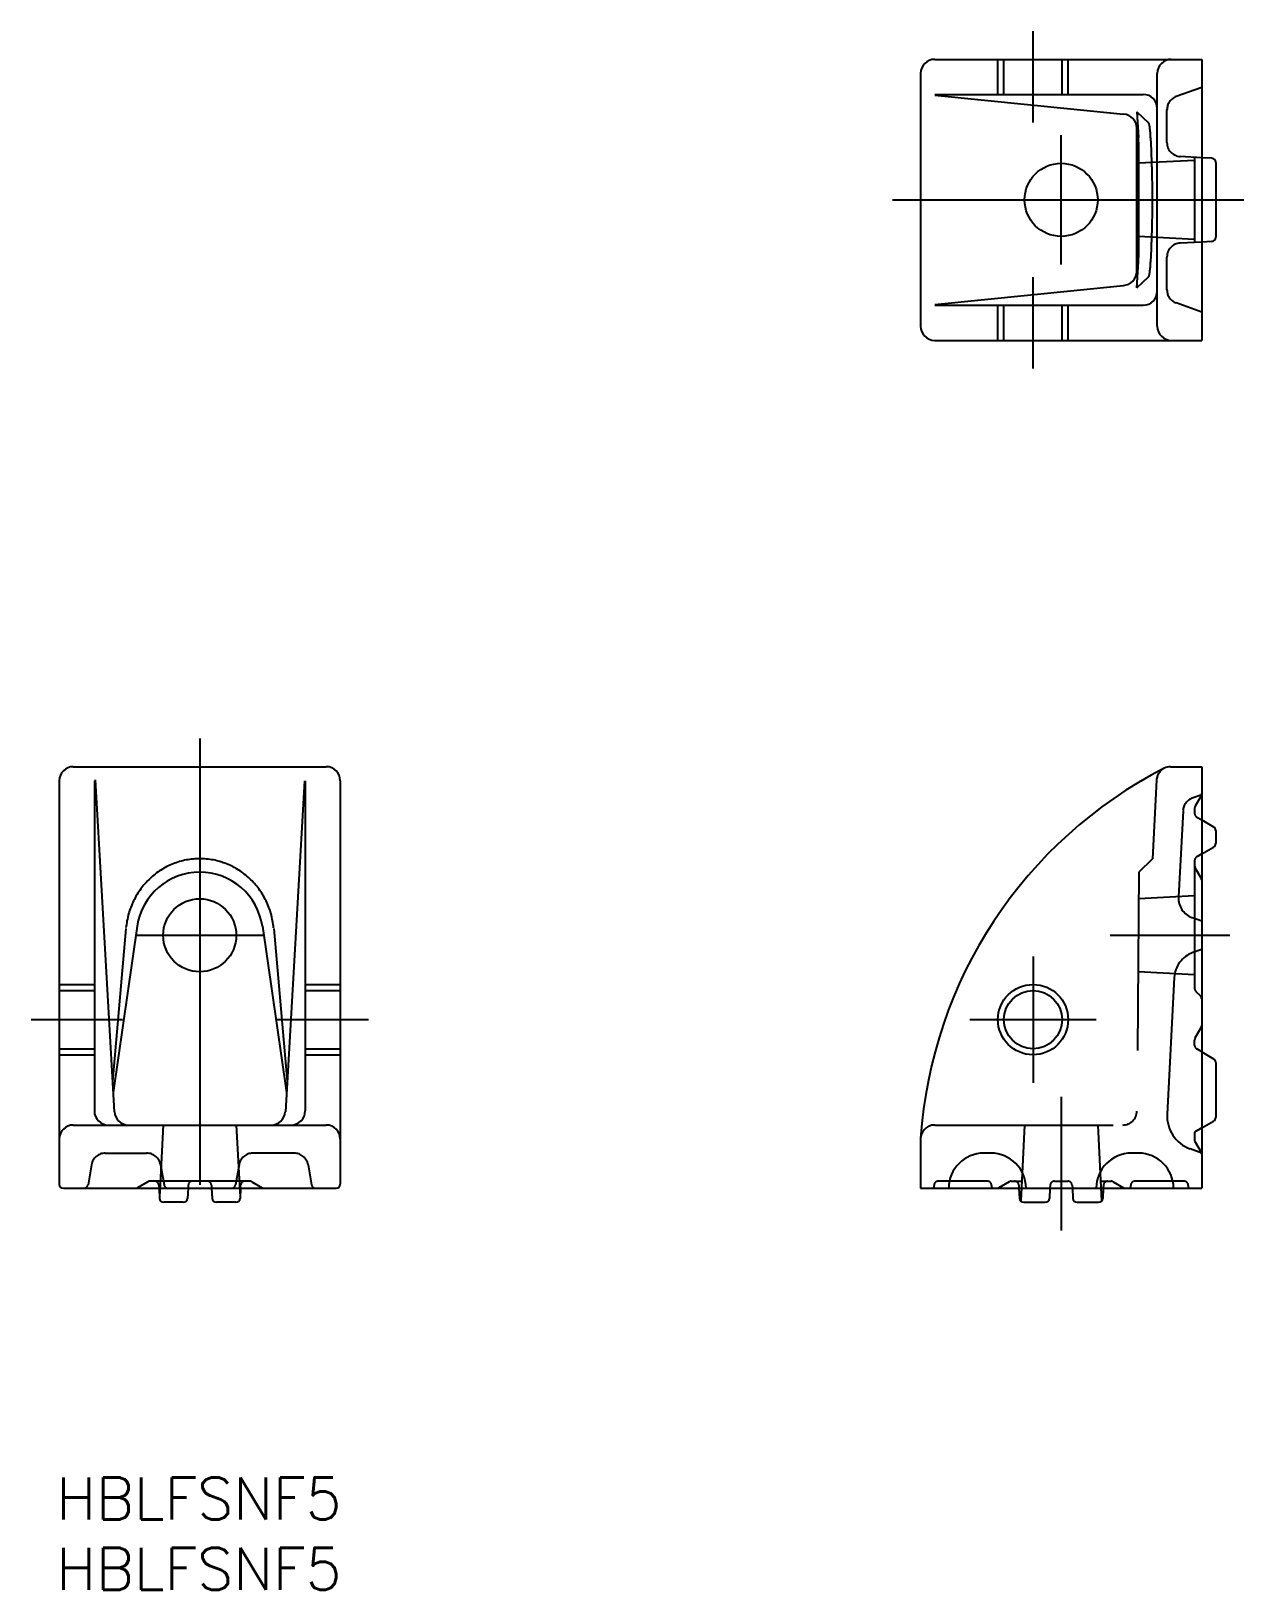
# Model space of a CAD drawing. Extents: x -83 to 3, y -29 to 82.
import ezdxf

# ---------------------------------------------------------------- set-up
doc = ezdxf.new("R2010")
doc.units = 0
doc.linetypes.add('CENTER', pattern=[50.8, 31.75, -6.35, 6.35, -6.35])
doc.linetypes.add('DASHED', pattern=[19.05, 12.7, -6.35])
doc.layers.get('0').update_dxf_attribs({"linetype": 'CONTINUOUS'})
doc.layers.add('CENTER', color=1, linetype='CONTINUOUS')
doc.styles.get("Standard").update_dxf_attribs({"font": 'txt.shx', "height": 3, "bigfont": 'bigfont.shx'})

# ---------------------------------------------------------------- blocks, each defined once
blk = doc.blocks.new('*U2')
at = {"color": 7, "linetype": 'CONTINUOUS'}
blk.add_text('HBLFSNF5', height=3, dxfattribs=at).set_placement((-81.51, -23.58))
blk = doc.blocks.new('*U3')
at = {"color": 7, "linetype": 'CONTINUOUS'}
blk.add_text('HBLFSNF5', height=3, dxfattribs=at).set_placement((-81.51, -28.58))

msp = doc.modelspace()

# ---------------------------------------------------------------- linework, layer by layer
at = {"color": 7, "linetype": 'CONTINUOUS'}
for p, q in [((-19, 80.34), (0, 80.34)), ((0, 80.34), (0, 60.34)), ((-20, 79.34), (-20, 61.34)), ((-3.16, 61.34), (-3.16, 79.34)), ((-19, 77.84), (-4.16, 77.84)), ((-19, 77.79), (-5.56, 76.44)), ((-4.62, 76.6), (-4.49, 74.77)), ((-4.62, 76.6), (-3.78, 75.82)), ((-4.62, 65.25), (-4.62, 75.44)), ((0.72, 73.31), (0, 73.34)), ((1, 73.01), (1, 67.68)), ((0.72, 67.38), (0, 67.34)), ((-4.62, 64.09), (-4.49, 65.92)), ((-4.62, 64.09), (-3.78, 64.86)), ((-19, 62.9), (-5.56, 64.25)), ((-19, 62.84), (-4.16, 62.84)), ((-19, 60.34), (0, 60.34)), ((-80.3, 30), (-62.3, 30)), ((-2.21, 30), (0, 30)), ((0, 30), (0, 0)), ((-81.3, 29), (-81.3, 0.3)), ((-78.8, 29), (-78.8, 5.5)), ((-78.74, 29.06), (-77.38, 5.44)), ((-63.85, 29), (-65.21, 5.44)), ((-63.8, 29), (-63.8, 5.5)), ((-61.3, 29), (-61.3, 0.3)), ((0, 26.21), (0.85, 25.72)), ((1, 25.46), (1, 24.54)), ((0, 23.79), (0.85, 24.28)), ((-76.55, 18.49), (-77.51, 7.59)), ((-75.75, 18.64), (-77.46, 6.82)), ((-66.84, 18.64), (-65.13, 6.82)), ((-66.04, 18.49), (-65.09, 7.59)), ((0, 9.71), (0.85, 9.22)), ((1, 8.96), (1, 5.04)), ((-80.3, 4.5), (-62.3, 4.5)), ((0, 4.29), (0.85, 4.78)), ((-20, 3.5), (-20, 0)), ((-20, 3.5), (-20, 0)), ((-81, 0), (-61.6, 0)), ((-74.2, 0), (-74.16, -0.72)), ((-68.4, 0), (-68.43, -0.72)), ((-20, 0), (0, 0)), ((-13, 0), (-12.96, -0.72)), ((-10.8, 0), (-10.83, -0.72)), ((-9.2, 0), (-9.17, -0.72)), ((-7, 0), (-7.04, -0.72)), ((-72.47, -1), (-73.86, -1)), ((-72.13, 0), (-72.17, -0.72)), ((-70.46, 0), (-70.42, -0.72)), ((-68.73, -1), (-70.12, -1)), ((-12.66, -1), (-11.13, -1)), ((-8.87, -1), (-7.34, -1))]:
    msp.add_line(p, q, dxfattribs=at)
at = {"color": 3, "linetype": 'DASHED'}
for p, q in [((-14.5, 77.84), (-14.5, 80.34)), ((-14.07, 77.84), (-14.07, 80.34)), ((-9.93, 77.84), (-9.93, 80.34)), ((-9.5, 77.84), (-9.5, 80.34)), ((0, 78.34), (-1.81, 77.69)), ((-2.47, 74.42), (-2.47, 76.75)), ((0, 73.34), (-1.52, 73.42)), ((-0.5, 73.37), (-0.5, 67.32)), ((-0.5, 73.15), (-4.5, 72.94)), ((-0.5, 67.53), (-4.5, 67.74)), ((0, 67.34), (-1.52, 67.26)), ((-2.47, 63.94), (-2.47, 66.27)), ((-14.5, 60.34), (-14.5, 62.84)), ((-14.07, 60.34), (-14.07, 62.84)), ((-9.93, 60.34), (-9.93, 62.84)), ((-9.5, 60.34), (-9.5, 62.84)), ((0, 62.34), (-1.81, 63)), ((-3.21, 29.05), (-3.51, 23.45)), ((0, 28), (-0.67, 27.76)), ((-0.04, 27.93), (-0.46, 27.2)), ((-1.32, 26.87), (-1.65, 20.73)), ((-0.5, 27.05), (-0.5, 26.67)), ((-0.35, 26.41), (0, 26.21)), ((-3.51, 23.45), (-4.46, 22.5)), ((-0.5, 23.33), (-0.5, 14.22)), ((0, 23.79), (-0.35, 23.59)), ((-4.46, 22.5), (-4.61, 5.49)), ((-0.5, 22.87), (-0.5, 22.87)), ((-0.04, 22.07), (-0.46, 22.8)), ((-0.5, 20.81), (-4.48, 20.6)), ((0, 19), (-0.66, 19.24)), ((0, 17), (-0.63, 16.77)), ((-81.3, 14.5), (-78.8, 14.5)), ((-63.8, 14.5), (-61.3, 14.5)), ((-0.5, 15.19), (-4.52, 15.4)), ((-1.95, 14.99), (-2.46, 5.28)), ((-81.3, 14.07), (-78.8, 14.07)), ((-63.8, 14.07), (-61.3, 14.07)), ((-0.41, 14.01), (-0.09, 13.69)), ((-0.46, 10.7), (-0.04, 11.43)), ((-0.5, 10.17), (-0.5, 10.55)), ((-81.3, 9.93), (-78.8, 9.93)), ((-81.3, 9.5), (-78.8, 9.5)), ((-63.8, 9.93), (-61.3, 9.93)), ((-63.8, 9.5), (-61.3, 9.5)), ((0, 9.71), (-0.35, 9.91)), ((-73.9, 4.5), (-74.16, -0.61)), ((-68.7, 4.5), (-68.43, -0.61)), ((-19, 4.5), (-5.61, 4.5)), ((-12.6, 4.5), (-12.88, -0.9)), ((-7.4, 4.5), (-7.12, -0.9)), ((0, 4.29), (-0.5, 4)), ((-0.5, 4), (-0.5, 3.37)), ((-0.5, 3.37), (-0.04, 2.57)), ((-78.02, 2.5), (-75.08, 2.5)), ((-64.58, 2.5), (-67.52, 2.5)), ((-15, 2.5), (-15.5, 2.5)), ((-4.5, 2.5), (-5, 2.5)), ((0, 2.5), (-0.82, 2.8)), ((-79, 1.67), (-79.25, 0.25)), ((-74.09, 1.67), (-73.84, 0.25)), ((-68.5, 1.67), (-68.75, 0.25)), ((-63.59, 1.67), (-63.34, 0.25)), ((-75, 0.46), (-75.73, 0.04)), ((-67.74, 0.5), (-74.85, 0.5)), ((-74.21, 0.22), (-74.2, 0)), ((-72.12, 0.22), (-72.13, 0)), ((-70.47, 0.22), (-70.46, 0)), ((-68.4, 0), (-68.39, 0.22)), ((-67.59, 0.46), (-66.87, 0.04)), ((-19.04, 0.25), (-19.09, 0)), ((-15.25, 0.5), (-18.75, 0.5)), ((-14.91, 0), (-14.96, 0.25)), ((-13.7, 0.46), (-14.43, 0.04)), ((-13.55, 0.5), (-12.81, 0.5)), ((-13.01, 0.22), (-13, 0)), ((-12.5, 0), (-10.8, 0)), ((-10.78, 0.22), (-10.8, 0)), ((-10.48, 0.5), (-9.52, 0.5)), ((-9.22, 0.22), (-9.2, 0)), ((-9.2, 0), (-7.5, 0)), ((-7.19, 0.5), (-6.45, 0.5)), ((-6.99, 0.22), (-7, 0)), ((-6.3, 0.46), (-5.57, 0.04)), ((-5.04, 0.25), (-5.09, 0)), ((-1.25, 0.5), (-4.75, 0.5)), ((-0.91, 0), (-0.96, 0.25))]:
    msp.add_line(p, q, dxfattribs=at)
at = {"color": 7, "linetype": 'CONTINUOUS'}
for points in [[(-3.78, 64.87, 0), (-3.77, 64.88, 0), (-3.76, 64.89, 0), (-3.76, 64.9, 0), (-3.75, 64.92, 0), (-3.74, 64.94, 0), (-3.74, 64.96, 0), (-3.73, 64.99, 0), (-3.72, 65.02, 0), (-3.72, 65.05, 0), (-3.71, 65.09, 0), (-3.7, 65.13, 0), (-3.7, 65.17, 0), (-3.69, 65.21, 0), (-3.69, 65.26, 0), (-3.68, 65.31, 0), (-3.67, 65.36, 0), (-3.67, 65.42, 0), (-3.66, 65.48, 0), (-3.65, 65.54, 0), (-3.65, 65.6, 0), (-3.64, 65.67, 0), (-3.64, 65.74, 0), (-3.63, 65.81, 0), (-3.63, 65.89, 0), (-3.62, 65.96, 0), (-3.62, 66.04, 0), (-3.61, 66.13, 0), (-3.6, 66.21, 0), (-3.6, 66.3, 0), (-3.59, 66.39, 0), (-3.59, 66.48, 0), (-3.59, 66.57, 0), (-3.58, 66.67, 0), (-3.58, 66.76, 0), (-3.57, 66.86, 0), (-3.57, 66.96, 0), (-3.56, 67.07, 0), (-3.56, 67.17, 0), (-3.56, 67.28, 0), (-3.55, 67.39, 0), (-3.55, 67.5, 0), (-3.54, 67.61, 0), (-3.54, 67.72, 0), (-3.54, 67.84, 0), (-3.54, 67.96, 0), (-3.53, 68.07, 0), (-3.53, 68.19, 0), (-3.53, 68.31, 0), (-3.52, 68.43, 0), (-3.52, 68.56, 0), (-3.52, 68.68, 0), (-3.52, 68.8, 0), (-3.52, 68.93, 0), (-3.51, 69.06, 0), (-3.51, 69.18, 0), (-3.51, 69.31, 0), (-3.51, 69.44, 0), (-3.51, 69.57, 0), (-3.51, 69.69, 0), (-3.51, 69.82, 0), (-3.51, 69.95, 0), (-3.51, 70.08, 0), (-3.51, 70.21, 0), (-3.51, 70.34, 0), (-3.51, 70.47, 0), (-3.51, 70.6, 0), (-3.51, 70.73, 0), (-3.51, 70.86, 0), (-3.51, 70.99, 0), (-3.51, 71.12, 0), (-3.51, 71.25, 0), (-3.51, 71.38, 0), (-3.51, 71.51, 0), (-3.51, 71.63, 0), (-3.52, 71.76, 0), (-3.52, 71.88, 0), (-3.52, 72.01, 0), (-3.52, 72.13, 0), (-3.52, 72.25, 0), (-3.53, 72.37, 0), (-3.53, 72.5, 0), (-3.53, 72.61, 0), (-3.54, 72.73, 0), (-3.54, 72.85, 0), (-3.54, 72.96, 0), (-3.54, 73.08, 0), (-3.55, 73.19, 0), (-3.55, 73.3, 0), (-3.56, 73.41, 0), (-3.56, 73.51, 0), (-3.56, 73.62, 0), (-3.57, 73.72, 0), (-3.57, 73.82, 0), (-3.58, 73.92, 0), (-3.58, 74.02, 0), (-3.59, 74.12, 0), (-3.59, 74.21, 0), (-3.59, 74.3, 0), (-3.6, 74.39, 0), (-3.6, 74.48, 0), (-3.61, 74.56, 0), (-3.62, 74.64, 0), (-3.62, 74.72, 0), (-3.63, 74.8, 0), (-3.63, 74.88, 0), (-3.64, 74.95, 0), (-3.64, 75.02, 0), (-3.65, 75.08, 0), (-3.65, 75.15, 0), (-3.66, 75.21, 0), (-3.67, 75.27, 0), (-3.67, 75.32, 0), (-3.68, 75.38, 0), (-3.69, 75.43, 0), (-3.69, 75.47, 0), (-3.7, 75.52, 0), (-3.7, 75.56, 0), (-3.71, 75.6, 0), (-3.72, 75.64, 0), (-3.72, 75.67, 0), (-3.73, 75.7, 0), (-3.74, 75.73, 0), (-3.74, 75.75, 0), (-3.75, 75.77, 0), (-3.76, 75.79, 0), (-3.76, 75.8, 0), (-3.77, 75.81, 0), (-3.78, 75.82, 0)], [(-4.49, 65.93, 0), (-4.49, 65.94, 0), (-4.49, 65.96, 0), (-4.49, 65.98, 0), (-4.49, 66, 0), (-4.49, 66.02, 0), (-4.49, 66.05, 0), (-4.49, 66.08, 0), (-4.49, 66.11, 0), (-4.49, 66.14, 0), (-4.49, 66.18, 0), (-4.49, 66.21, 0), (-4.48, 66.25, 0), (-4.48, 66.29, 0), (-4.48, 66.33, 0), (-4.48, 66.38, 0), (-4.48, 66.43, 0), (-4.48, 66.47, 0), (-4.48, 66.53, 0), (-4.48, 66.58, 0), (-4.48, 66.63, 0), (-4.48, 66.69, 0), (-4.48, 66.75, 0), (-4.48, 66.81, 0), (-4.48, 66.87, 0), (-4.47, 66.93, 0), (-4.47, 67, 0), (-4.47, 67.06, 0), (-4.47, 67.13, 0), (-4.47, 67.2, 0), (-4.47, 67.27, 0), (-4.47, 67.35, 0), (-4.47, 67.42, 0), (-4.47, 67.5, 0), (-4.47, 67.57, 0), (-4.47, 67.65, 0), (-4.47, 67.73, 0), (-4.47, 67.82, 0), (-4.47, 67.9, 0), (-4.47, 67.98, 0), (-4.47, 68.07, 0), (-4.47, 68.15, 0), (-4.47, 68.24, 0), (-4.46, 68.33, 0), (-4.46, 68.42, 0), (-4.46, 68.51, 0), (-4.46, 68.6, 0), (-4.46, 68.69, 0), (-4.46, 68.79, 0), (-4.46, 68.88, 0), (-4.46, 68.97, 0), (-4.46, 69.07, 0), (-4.46, 69.17, 0), (-4.46, 69.26, 0), (-4.46, 69.36, 0), (-4.46, 69.46, 0), (-4.46, 69.55, 0), (-4.46, 69.65, 0), (-4.46, 69.75, 0), (-4.46, 69.85, 0), (-4.46, 69.95, 0), (-4.46, 70.05, 0), (-4.46, 70.15, 0), (-4.46, 70.25, 0), (-4.46, 70.35, 0), (-4.46, 70.45, 0), (-4.46, 70.55, 0), (-4.46, 70.65, 0), (-4.46, 70.75, 0), (-4.46, 70.84, 0), (-4.46, 70.94, 0), (-4.46, 71.04, 0), (-4.46, 71.14, 0), (-4.46, 71.24, 0), (-4.46, 71.34, 0), (-4.46, 71.43, 0), (-4.46, 71.53, 0), (-4.46, 71.63, 0), (-4.46, 71.72, 0), (-4.46, 71.81, 0), (-4.46, 71.91, 0), (-4.46, 72, 0), (-4.46, 72.09, 0), (-4.46, 72.18, 0), (-4.46, 72.28, 0), (-4.46, 72.36, 0), (-4.47, 72.45, 0), (-4.47, 72.54, 0), (-4.47, 72.63, 0), (-4.47, 72.71, 0), (-4.47, 72.8, 0), (-4.47, 72.88, 0), (-4.47, 72.96, 0), (-4.47, 73.04, 0), (-4.47, 73.12, 0), (-4.47, 73.2, 0), (-4.47, 73.27, 0), (-4.47, 73.35, 0), (-4.47, 73.42, 0), (-4.47, 73.49, 0), (-4.47, 73.56, 0), (-4.47, 73.63, 0), (-4.47, 73.7, 0), (-4.47, 73.76, 0), (-4.48, 73.82, 0), (-4.48, 73.89, 0), (-4.48, 73.95, 0), (-4.48, 74, 0), (-4.48, 74.06, 0), (-4.48, 74.11, 0), (-4.48, 74.17, 0), (-4.48, 74.22, 0), (-4.48, 74.27, 0), (-4.48, 74.31, 0), (-4.48, 74.36, 0), (-4.48, 74.4, 0), (-4.48, 74.44, 0), (-4.49, 74.48, 0), (-4.49, 74.52, 0), (-4.49, 74.55, 0), (-4.49, 74.58, 0), (-4.49, 74.61, 0), (-4.49, 74.64, 0), (-4.49, 74.67, 0), (-4.49, 74.69, 0), (-4.49, 74.71, 0), (-4.49, 74.73, 0), (-4.49, 74.75, 0), (-4.49, 74.76, 0)], [(-4.5, 72.94, 0), (-4.5, 72.94, 0), (-4.5, 72.93, 0), (-4.5, 72.92, 0), (-4.5, 72.89, 0), (-4.51, 72.87, 0), (-4.51, 72.83, 0), (-4.51, 72.79, 0), (-4.51, 72.75, 0), (-4.51, 72.69, 0), (-4.51, 72.64, 0), (-4.51, 72.57, 0), (-4.51, 72.51, 0), (-4.51, 72.43, 0), (-4.51, 72.35, 0), (-4.52, 72.27, 0), (-4.52, 72.18, 0), (-4.52, 72.09, 0), (-4.52, 71.99, 0), (-4.52, 71.89, 0), (-4.52, 71.79, 0), (-4.52, 71.68, 0), (-4.52, 71.57, 0), (-4.52, 71.46, 0), (-4.52, 71.34, 0), (-4.52, 71.22, 0), (-4.52, 71.1, 0), (-4.52, 70.98, 0), (-4.52, 70.85, 0), (-4.52, 70.73, 0), (-4.52, 70.6, 0), (-4.52, 70.47, 0), (-4.52, 70.34, 0), (-4.52, 70.22, 0), (-4.52, 70.09, 0), (-4.52, 69.96, 0), (-4.52, 69.84, 0), (-4.52, 69.71, 0), (-4.52, 69.59, 0), (-4.52, 69.47, 0), (-4.52, 69.35, 0), (-4.52, 69.23, 0), (-4.52, 69.12, 0), (-4.52, 69.01, 0), (-4.52, 68.9, 0), (-4.52, 68.8, 0), (-4.52, 68.7, 0), (-4.52, 68.6, 0), (-4.52, 68.51, 0), (-4.52, 68.42, 0), (-4.51, 68.33, 0), (-4.51, 68.26, 0), (-4.51, 68.18, 0), (-4.51, 68.11, 0), (-4.51, 68.05, 0), (-4.51, 67.99, 0), (-4.51, 67.94, 0), (-4.51, 67.9, 0), (-4.51, 67.86, 0), (-4.51, 67.82, 0), (-4.5, 67.79, 0), (-4.5, 67.77, 0), (-4.5, 67.76, 0), (-4.5, 67.75, 0), (-4.5, 67.74, 0), (-4.5, 67.75, 0), (-4.5, 67.76, 0), (-4.5, 67.77, 0), (-4.5, 67.79, 0), (-4.49, 67.82, 0), (-4.49, 67.86, 0), (-4.49, 67.9, 0), (-4.49, 67.94, 0), (-4.49, 67.99, 0), (-4.49, 68.05, 0), (-4.49, 68.11, 0), (-4.49, 68.18, 0), (-4.49, 68.26, 0), (-4.49, 68.33, 0), (-4.48, 68.42, 0), (-4.48, 68.51, 0), (-4.48, 68.6, 0), (-4.48, 68.7, 0), (-4.48, 68.8, 0), (-4.48, 68.9, 0), (-4.48, 69.01, 0), (-4.48, 69.12, 0), (-4.48, 69.23, 0), (-4.48, 69.35, 0), (-4.48, 69.47, 0), (-4.48, 69.59, 0), (-4.48, 69.71, 0), (-4.48, 69.84, 0), (-4.48, 69.96, 0), (-4.48, 70.09, 0), (-4.48, 70.22, 0), (-4.48, 70.34, 0), (-4.48, 70.47, 0), (-4.48, 70.6, 0), (-4.48, 70.73, 0), (-4.48, 70.85, 0), (-4.48, 70.98, 0), (-4.48, 71.1, 0), (-4.48, 71.22, 0), (-4.48, 71.34, 0), (-4.48, 71.46, 0), (-4.48, 71.57, 0), (-4.48, 71.68, 0), (-4.48, 71.79, 0), (-4.48, 71.89, 0), (-4.48, 71.99, 0), (-4.48, 72.09, 0), (-4.48, 72.18, 0), (-4.48, 72.27, 0), (-4.49, 72.35, 0), (-4.49, 72.43, 0), (-4.49, 72.51, 0), (-4.49, 72.57, 0), (-4.49, 72.64, 0), (-4.49, 72.69, 0), (-4.49, 72.75, 0), (-4.49, 72.79, 0), (-4.49, 72.83, 0), (-4.49, 72.87, 0), (-4.5, 72.89, 0), (-4.5, 72.92, 0), (-4.5, 72.93, 0), (-4.5, 72.94, 0), (-4.5, 72.94, 0)], [(-66.05, 18.54, 0), (-66.06, 18.66, 0), (-66.08, 18.78, 0), (-66.09, 18.91, 0), (-66.12, 19.03, 0), (-66.14, 19.16, 0), (-66.17, 19.28, 0), (-66.2, 19.4, 0), (-66.23, 19.52, 0), (-66.26, 19.64, 0), (-66.3, 19.76, 0), (-66.34, 19.88, 0), (-66.39, 19.99, 0), (-66.43, 20.11, 0), (-66.48, 20.23, 0), (-66.53, 20.34, 0), (-66.58, 20.45, 0), (-66.64, 20.56, 0), (-66.7, 20.67, 0), (-66.76, 20.78, 0), (-66.82, 20.89, 0), (-66.89, 21, 0), (-66.96, 21.1, 0), (-67.03, 21.2, 0), (-67.1, 21.3, 0), (-67.17, 21.4, 0), (-67.25, 21.5, 0), (-67.33, 21.59, 0), (-67.41, 21.69, 0), (-67.49, 21.78, 0), (-67.58, 21.87, 0), (-67.66, 21.96, 0), (-67.75, 22.04, 0), (-67.84, 22.12, 0), (-67.94, 22.21, 0), (-68.03, 22.28, 0), (-68.13, 22.36, 0), (-68.23, 22.44, 0), (-68.33, 22.51, 0), (-68.43, 22.58, 0), (-68.53, 22.64, 0), (-68.63, 22.71, 0), (-68.74, 22.77, 0), (-68.85, 22.83, 0), (-68.95, 22.89, 0), (-69.06, 22.94, 0), (-69.17, 22.99, 0), (-69.29, 23.04, 0), (-69.4, 23.09, 0), (-69.51, 23.13, 0), (-69.63, 23.17, 0), (-69.74, 23.21, 0), (-69.86, 23.25, 0), (-69.98, 23.28, 0), (-70.09, 23.31, 0), (-70.21, 23.34, 0), (-70.33, 23.36, 0), (-70.45, 23.38, 0), (-70.57, 23.4, 0), (-70.69, 23.42, 0), (-70.81, 23.43, 0), (-70.93, 23.44, 0), (-71.05, 23.45, 0), (-71.18, 23.45, 0), (-71.3, 23.45, 0), (-71.42, 23.45, 0), (-71.54, 23.45, 0), (-71.66, 23.44, 0), (-71.78, 23.43, 0), (-71.9, 23.42, 0), (-72.02, 23.4, 0), (-72.14, 23.38, 0), (-72.26, 23.36, 0), (-72.38, 23.34, 0), (-72.5, 23.31, 0), (-72.62, 23.28, 0), (-72.74, 23.25, 0), (-72.85, 23.21, 0), (-72.97, 23.17, 0), (-73.08, 23.13, 0), (-73.2, 23.09, 0), (-73.31, 23.04, 0), (-73.42, 22.99, 0), (-73.53, 22.94, 0), (-73.64, 22.89, 0), (-73.75, 22.83, 0), (-73.86, 22.77, 0), (-73.96, 22.71, 0), (-74.06, 22.64, 0), (-74.17, 22.58, 0), (-74.27, 22.51, 0), (-74.37, 22.44, 0), (-74.47, 22.36, 0), (-74.56, 22.28, 0), (-74.66, 22.21, 0), (-74.75, 22.12, 0), (-74.84, 22.04, 0), (-74.93, 21.96, 0), (-75.02, 21.87, 0), (-75.1, 21.78, 0), (-75.18, 21.69, 0), (-75.27, 21.59, 0), (-75.34, 21.5, 0), (-75.42, 21.4, 0), (-75.5, 21.3, 0), (-75.57, 21.2, 0), (-75.64, 21.1, 0), (-75.71, 21, 0), (-75.77, 20.89, 0), (-75.84, 20.78, 0), (-75.9, 20.67, 0), (-75.95, 20.56, 0), (-76.01, 20.45, 0), (-76.06, 20.34, 0), (-76.11, 20.23, 0), (-76.16, 20.11, 0), (-76.21, 19.99, 0), (-76.25, 19.88, 0), (-76.29, 19.76, 0), (-76.33, 19.64, 0), (-76.36, 19.52, 0), (-76.4, 19.4, 0), (-76.43, 19.28, 0), (-76.45, 19.16, 0), (-76.48, 19.03, 0), (-76.5, 18.91, 0), (-76.52, 18.78, 0), (-76.54, 18.66, 0), (-76.55, 18.54, 0)]]:
    msp.add_polyline3d(points, dxfattribs=at)
for centre, radius in [((-10, 70.34), 2.6), ((-71.3, 18), 2.6), ((-12, 12), 2.07)]:
    msp.add_circle(centre, radius, dxfattribs=at)
at = {"color": 3, "linetype": 'CONTINUOUS'}
msp.add_circle((-12, 12), 2.5, dxfattribs=at)
at = {"color": 7, "linetype": 'CONTINUOUS'}
for centre, radius, start, end in [((-19, 79.34), 1, 90, 180), ((-2.16, 79.34), 1, 90, 180), ((-4.16, 76.84), 1, 360, 90), ((-5.62, 75.44), 1, 360, 86.703), ((0.7, 73.01), 0.3, 360, 87), ((0.7, 67.68), 0.3, 273, 0), ((-5.62, 65.25), 1, 273.297, 360), ((-4.16, 63.84), 1, 270, 0), ((-19, 61.34), 1, 180, 270), ((-2.16, 61.34), 1, 180, 270), ((-80.3, 29), 1, 90, 180), ((-62.3, 29), 1, 0, 90), ((-2.21, 29), 1, 90, 117.1468), ((11.93, 1.41), 32, 117.1468, 176.1434), ((0.7, 25.46), 0.3, 0, 60), ((0.7, 24.54), 0.3, 300, 0), ((-71.3, 18), 4.5, 8.2323, 171.7677), ((0.7, 8.96), 0.3, 0, 60), ((-80.3, 3.5), 1, 90, 180), ((-77.8, 5.5), 1, 180, 270), ((-76.38, 5.5), 1, 183.297, 270), ((-66.21, 5.5), 1, 270, 356.703), ((-64.8, 5.5), 1, 270, 0), ((-62.3, 3.5), 1, 0, 90), ((0.7, 5.04), 0.3, 300, 0), ((-19, 3.5), 1, 176.1434, 180), ((-81, 0.3), 0.3, 180, 270), ((-61.6, 0.3), 0.3, 270, 0), ((-73.86, -0.7), 0.3, 183, 270), ((-72.47, -0.7), 0.3, 270, 357), ((-70.12, -0.7), 0.3, 183, 270), ((-68.73, -0.7), 0.3, 270, 357), ((-12.66, -0.7), 0.3, 183, 270), ((-11.13, -0.7), 0.3, 270, 357), ((-8.87, -0.7), 0.3, 183, 270), ((-7.34, -0.7), 0.3, 270, 357)]:
    msp.add_arc(centre, radius, start, end, dxfattribs=at)
at = {"color": 3, "linetype": 'DASHED'}
for centre, radius, start, end in [((-1.47, 76.75), 1, 110, 180), ((-1.47, 74.42), 1, 180, 267), ((-1.47, 66.27), 1, 93, 180), ((-1.47, 63.94), 1, 180, 250), ((-2.21, 29), 1, 117.1468, 177), ((-0.33, 26.82), 1, 110, 177), ((-0.3, 28.08), 0.3, 330, 360), ((-0.2, 27.05), 0.3, 150, 180), ((-0.2, 26.67), 0.3, 180, 240), ((-0.2, 23.33), 0.3, 120, 180), ((-0.2, 22.95), 0.3, 180, 210), ((-0.3, 21.92), 0.3, 0, 30), ((-0.15, 20.65), 1.5, 177, 250), ((0.05, 14.89), 2, 110, 177), ((-0.2, 14.22), 0.3, 180, 225), ((-0.3, 13.48), 0.3, 0, 45), ((-0.3, 11.58), 0.3, 330, 0), ((-0.2, 10.55), 0.3, 150, 180), ((-0.2, 10.17), 0.3, 180, 240), ((-19, 3.5), 1, 90, 176.1434), ((-5.61, 5.5), 1, 270, 359.5), ((0.04, 5.15), 2.5, 177, 250), ((-78.02, 1.5), 1, 90, 170), ((-75.08, 1.5), 1, 10, 90), ((-67.52, 1.5), 1, 90, 170), ((-64.58, 1.5), 1, 10, 90), ((-15.5, 0), 2.5, 90, 180), ((-15, 0), 2.5, 0, 90), ((-5, 0), 2.5, 90, 180), ((-4.5, 0), 2.5, 0, 90), ((-0.3, 2.42), 0.3, 0, 30), ((-79.55, 0.3), 0.3, 270, 350), ((-75.88, 0.3), 0.3, 270, 300), ((-74.85, 0.2), 0.3, 90, 120), ((-74.51, 0.2), 0.3, 3, 90), ((-73.55, 0.3), 0.3, 190, 270), ((-71.82, 0.2), 0.3, 90, 177), ((-70.77, 0.2), 0.3, 3, 90), ((-69.05, 0.3), 0.3, 270, 350), ((-68.09, 0.2), 0.3, 90, 177), ((-67.74, 0.2), 0.3, 60, 90), ((-66.72, 0.3), 0.3, 240, 270), ((-63.05, 0.3), 0.3, 190, 270), ((-18.75, 0.2), 0.3, 90, 169.9999), ((-15.25, 0.2), 0.3, 10.0003, 90), ((-14.58, 0.3), 0.3, 270, 300), ((-13.55, 0.2), 0.3, 90, 120), ((-13.31, 0.2), 0.3, 3, 90), ((-10.48, 0.2), 0.3, 90, 177), ((-9.52, 0.2), 0.3, 3, 90), ((-6.69, 0.2), 0.3, 90, 177), ((-6.45, 0.2), 0.3, 60, 90), ((-5.42, 0.3), 0.3, 240, 270), ((-4.75, 0.2), 0.3, 90, 169.9996), ((-1.25, 0.2), 0.3, 10, 90)]:
    msp.add_arc(centre, radius, start, end, dxfattribs=at)
at = {"layer": 'CENTER', "color": 1, "linetype": 'CENTER'}
for p, q in [((-12, 75.84), (-12, 82.34)), ((-10, 65.74), (-10, 74.94)), ((-22, 70.34), (3, 70.34)), ((-12, 58.34), (-12, 64.84)), ((-71.3, 32), (-71.3, -3)), ((-75.9, 18), (-66.7, 18)), ((-6.5, 18), (2, 18)), ((-12, 16.5), (-12, 7.5)), ((-83.3, 12), (-76.8, 12)), ((-65.8, 12), (-59.3, 12)), ((-16.5, 12), (-7.5, 12)), ((-10, 6.5), (-10, -3))]:
    msp.add_line(p, q, dxfattribs=at)

# ---------------------------------------------------------------- block references
at = {"color": 7, "linetype": 'CONTINUOUS'}
for name in ['*U2', '*U3']:
    msp.add_blockref(name, (0, 0), dxfattribs=at)

doc.saveas('drawing.dxf')
